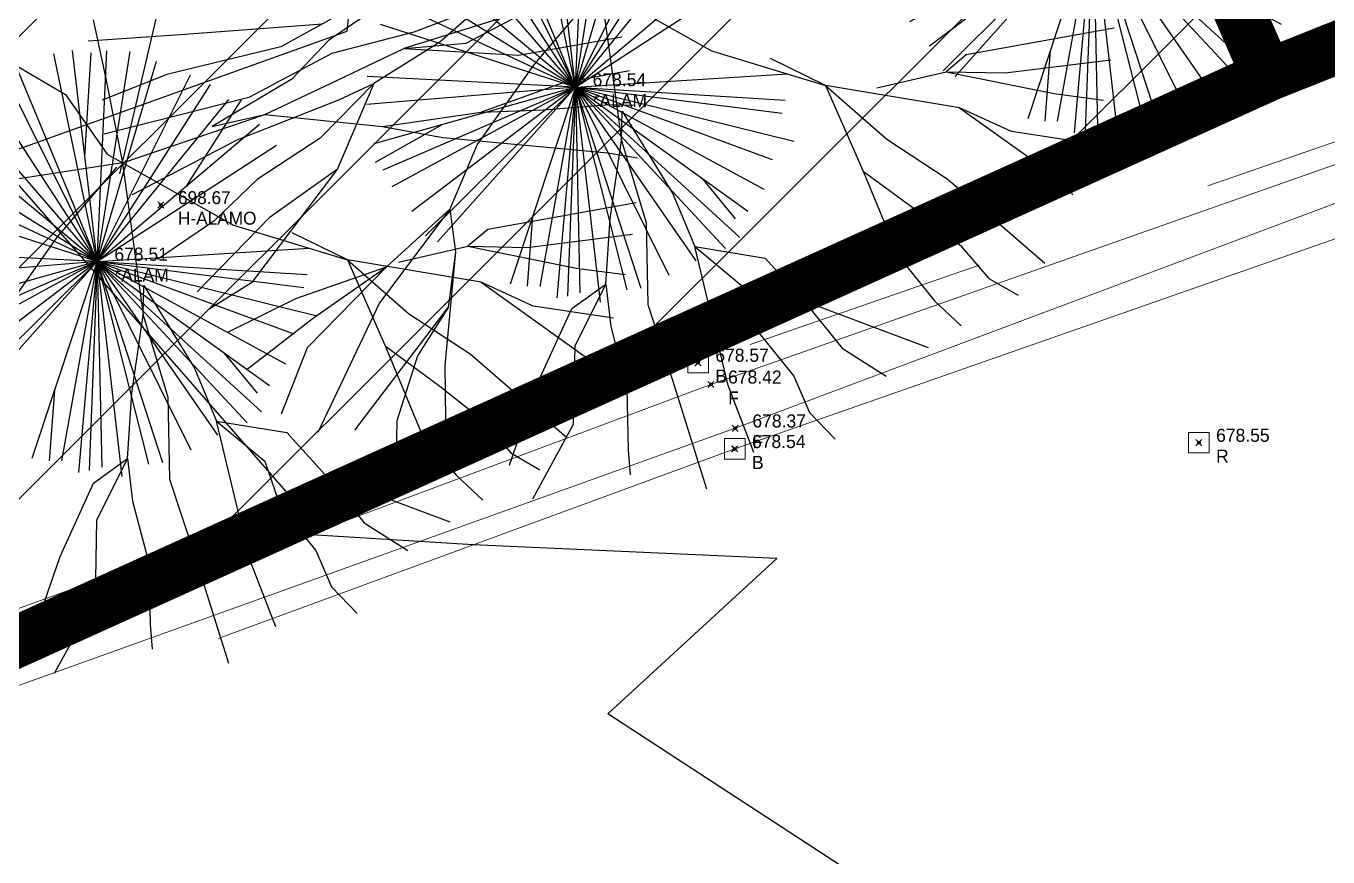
# Model space of a CAD drawing. Extents: x 350769 to 354978, y 6304672 to 6307963.
# Drawn here: x 352483.41 to 352496.04, y 6305737.43 to 6305745.5 of the extents above; entities that cross this region are included whole.
import ezdxf

# ---------------------------------------------------------------- set-up
doc = ezdxf.new("R2010")
doc.units = 0
doc.header["$PDMODE"] = 35
doc.header["$PDSIZE"] = 0.03
for name, pattern in [('CONTINUOS', [0]), ('DASHDOT', [1, 0.5, -0.25, 0, -0.25]), ('PHANTOM', [23.500000000000004, 11.75, -2.35, 2.35, -2.35, 2.35, -2.35])]:
    doc.linetypes.add(name, pattern=pattern)
doc.layers.get('0').update_dxf_attribs({"linetype": 'CONTINUOUS'})
doc.layers.get('Defpoints').update_dxf_attribs({"linetype": 'CONTINUOUS'})
for name, color, linetype in [('02_Geo ext_Acotamiento', 7, 'CONTINUOUS'), ('03_S2_Pav ext_Borde vereda', 7, 'CONTINUOUS'), ('1-CANAL', 150, 'PHANTOM'), ('3-CANAL_FDO', 4, 'CONTINUOUS'), ('C-TINN', 5, 'CONTINUOUS'), ('C-TOPO-MINR', 8, 'CONTINUOUS'), ('Paisajismo', 253, 'CONTINUOUS'), ('V-NODE DIC 2005', 4, 'CONTINUOUS'), ('V-NODE-TEXT DIC 2005', 2, 'CONTINUOUS'), ('V-NODE-TEXT DIC 2012', 31, 'CONTINUOUS'), ('Z-ALAM', 253, 'CONTINUOUS')]:
    doc.layers.add(name, color=color, linetype=linetype)
doc.layers.add('0_ASD_LINEA OFICIAL', color=253, linetype='DASHDOT', lineweight=20)
doc.layers.add('0_ASD_TOPOGRAFIA_ELEMENTOS', color=9, linetype='CONTINUOS', lineweight=5, true_color=0xbdbdbd)
doc.styles.add('ROMANS', font='romans.shx', dxfattribs={"width": 0.65})
doc.dimstyles.new('Principal', dxfattribs={"dimscale": 0, "dimtxt": 2, "dimasz": 2, "dimexe": 1, "dimexo": 1, "dimtad": 1, "dimrnd": 0.05, "dimzin": 1, "dimtxsty": 'ROMANS', "dimcen": 2.5, "dimclrt": 2, "dimaunit": 2, "dimadec": 0, "dimazin": 0, "dimtfac": 1, "dimtmove": 0, "dimatfit": 3, "dimfxl": 1, "dimfxlon": 1, "dimarcsym": 0})

# ---------------------------------------------------------------- blocks, each defined once
blk = doc.blocks.new('ALAM')
at = {"layer": 'Z-ALAM'}
for p, q in [((0, 0), (-0.2705070970141605, 2.045732669334257)), ((-0.1342134491869729, 1.015000496100811), (-0.0889587097526601, 2.026125007964538)), ((0, 0), (0.0617264516668001, 2.045732669334257)), ((0, 0), (0.2886619357404925, 2.045732669334257)), ((0, 0), (-0.452055484275661, 2.008695975638148)), ((0, 0), (0.544645161776316, 1.954230249619513)), ((0, 0), (-0.9349741943760819, 1.810440732921734)), ((0, 0), (-0.7988129039340492, 1.845298797574515)), ((0, 0), (0.8768787104572766, 1.827869765248124)), ((0, 0), (-1.131046452615919, 1.681901619515202)), ((0, 0), (1.072950968697114, 1.736367345533608)), ((0, 0), (-1.357981936688702, 1.520683070494897)), ((0, 0), (1.254499355950429, 1.592577828839694)), ((0.855986783226399, 0.746732712136918), (1.376136775415034, 1.592577828839694)), ((0, 0), (-1.568578065905058, 1.265783472716976)), ((0, 0), (1.555869678798445, 1.357285892431491)), ((-1.53999678846958, 0.9307915094291275), (-1.599441291739822, 1.156852020675842)), ((0, 0), (1.722894195082517, 1.156852020675842)), ((0, 0), (-1.733787098311041, 1.047920568634936)), ((0, 0), (-1.855424517775646, 0.8322362935923593)), ((0, 0), (-1.900811614595113, 0.5773366958183033)), ((-1.900811614595113, 0.5773366958183033), (-1.900811614595113, 0.5773366958183033)), ((0, 0), (2.055127743763478, 0.1612185490200773)), ((0, 0), (-2.020633550181628, 0.0697161293055615)), ((0, 0), (-2.020633550181628, -0.2004338717556493)), ((0, 0), (-1.946198711406396, -0.5816939539010946)), ((0, 0), (-1.855424517775646, -0.8344149226356876)), ((0, 0), (-1.764650324143986, -0.9978121006950005)), ((0, 0), (-1.568578065905058, -1.233104037103431)), ((0, 0), (-1.432416775463025, -1.468395973515953)), ((0, 0), (-1.31259483987742, -1.52286169953436)), ((0, 0), (-0.6027406456951212, -1.921550814006196)), ((0, 0), (-0.3158941938254429, -1.941158475371822)), ((0, 0), (-0.1488696775495555, -2.050089927412728)), ((0, 0), (-0.0435716129404682, -2.030482266047102)), ((0, 0), (2.038788388907051, -0.0936810487537514)), ((0, 0), (2.00974064694401, -0.2200415331212753)), ((0, 0), (1.91896645331235, -0.6731963736156104)), ((0, 0), (1.842716130668123, -0.9629540360424471)), ((0, 0), (1.692030969247753, -1.178638311085024)), ((0, 0), (0.2741380647630649, -2.084947992065509)), ((0, 0), (0.0762503226442277, -1.995624201394321)), ((0, 0), (0.9367896782550815, -1.812619361965289)), ((0, 0), (1.19458838816081, -1.668829845271603)), ((0, 0), (1.481434840023212, -1.542469360904079)), ((0, 0), (0.666282581240921, -1.941158475371822)), ((0, 0), (1.617596130465245, -1.433537908863173)), ((0, 0), (2.129562582537801, -0.4901915341865788)), ((0, 0), (0.5301212907907029, -1.958587507698212)), ((-1.282839941150087, -0.383424484464058), (-1.931674840428059, -0.7625201642867978)), ((1.243590131926794, -0.8662624972112098), (1.572209033653962, -1.252711698473377)), ((-0.395084276408852, -1.259537611007772), (-0.4357161294201433, -1.941158475371822))]:
    blk.add_line(p, q, dxfattribs=at)
blk = doc.blocks.new('*D1236')
at = {"layer": '02_Geo ext_Acotamiento', "color": 0, "lineweight": -2, "transparency": 16777216}
blk.add_line((352474.0451364769, 6305972.496012908), (352473.118785715, 6305978.179346178), dxfattribs=at)
at = {"layer": '02_Geo ext_Acotamiento', "color": 0, "transparency": 16777216}
blk.add_solid([(352473.2832816129, 6305978.206158067), (352472.954289817, 6305978.152534289), (352472.9579143815, 6305979.166321564)], dxfattribs=at)
at = {"layer": 'Defpoints', "color": 0, "transparency": 16777216}
for p in [(352472.9579143815, 6305979.166321564), (352596.0415848349, 6305224.025236828)]:
    blk.add_point(p, dxfattribs=at)
at = {"layer": '02_Geo ext_Acotamiento', "color": 2, "transparency": 16777216, "insert": (352474.5820595946, 6305974.84452452), "char_height": 1, "attachment_point": 5, "rotation": 279.2574751368675, "style": 'ROMANS'}
blk.add_mtext('R765,10', dxfattribs=at)
blk = doc.blocks.new('A$C27410629')
at = {"true_color": 0x136734, "transparency": 33554559}
h = blk.add_hatch(dxfattribs=at)
h.set_pattern_fill('ANSI31', color=116, scale=0.5)
h.set_pattern_definition([(45, (-8759.562515186517, -519.1035735587502), (-1.122532015133644, 1.122532015133644), [])])
h.paths.add_polyline_path([(137.5068959888558, 1252.464406617455, 0.1176268807227723), (109.8147584422568, 1254.193915082658, 0.0669245107500281), (94.44469839795602, 1249.334472017372, 0.3153492887079504), (64.30173641118381, 1196.270282113329, 0.0226826871159959), (65.7292635223912, 1185.310127003227), (112.3603922077091, 1218.953454515778), (153.4782689701005, 1161.962272479494), (172.1053089193083, 1139.480769404351), (187.9579650288579, 1141.807885415954), (193.565073162812, 1120.465553675225), (224.197974734232, 1050.129297271156), (250.6203797236194, 989.4787086543838), (268.1526288855184, 972.7353945672494, 7.2547007156e-06), (291.4898137452492, 983.2987389690225), (238.1945199318034, 1105.633967029937), (205.2934048173047, 1181.112163638985), (177.0531538182076, 1197.651557407602)])
at = {"layer": '0_ASD_LINEA OFICIAL', "ltscale": 8, "const_width": 0.5}
for points in [[(250.6203797236194, 989.4787086543838), (268.1526288854875, 972.7353945673531, 7.2547007157e-06), (291.4898137452146, 983.2987389692971), (291.4898137452146, 983.2987389692971), (238.1945199318034, 1105.633967029937), (205.2934048173047, 1181.112163638985), (177.0531538182076, 1197.651557407602), (137.6146324061954, 1252.315079214)], [(329.8150799274445, 1226.935406510711), (341.2203054375386, 1148.869108198814), (238.1945199317815, 1105.633967030124), (291.4898137451928, 983.2987389694845), (321.9777186070569, 995.4464620913477), (326.4540963422405, 996.5325645556804), (296.0294186443425, 1064.505402681856), (308.0461575237678, 1069.694526371228), (363.6111070365623, 1093.68883921703), (361.4307297416417, 1107.62619051947), (353.4385792691864, 1158.713491797669), (341.9099523256627, 1227.807339492449, -0.0466182907324211), (405.4636274408804, 1246.3592193141), (405.0949720598292, 1249.329410421774)]]:
    blk.add_lwpolyline(points, format="xyb", dxfattribs=at)
blk = doc.blocks.new('1.0 - LO RECABARREN LOTEO PARQUE - VEGETACION EXISTENTE ETAPA MUNICIPAL__2024')
at = {"layer": 'Paisajismo'}
for p, q in [((352488.8330700985, 6305745.947632411), (352490.0595555693, 6305745.257487751)), ((352484.3154508492, 6305744.061024411), (352484.730274251, 6305745.831828085)), ((352488.9259873045, 6305745.818832054), (352488.340915683, 6305745.131128449)), ((352488.9821011616, 6305745.863772475), (352489.1849491325, 6305744.384681839)), ((352486.8895167144, 6305745.727536592), (352486.3422127388, 6305745.356734875)), ((352488.3186181287, 6305745.668793662), (352487.0717506833, 6305745.279437527)), ((352487.8109963432, 6305745.681077953), (352487.1707787682, 6305745.439073874)), ((352487.8109963432, 6305745.681077953), (352487.4231490918, 6305745.339025717)), ((352487.6766021604, 6305745.331540367), (352488.3186181287, 6305745.668793662)), ((352484.0576879668, 6305745.558674984), (352484.1745813629, 6305745.016526438)), ((352486.5066093994, 6305745.640534592), (352485.8777477274, 6305745.293620676)), ((352482.7838433854, 6305745.423920184), (352483.789727794, 6305744.833223846)), ((352484.0082870529, 6305745.35272139), (352484.9455998909, 6305745.417564315)), ((352484.9455998909, 6305745.417564315), (352486.2823872035, 6305745.519370522)), ((352487.1707787682, 6305745.439073874), (352486.3723034142, 6305745.231820668)), ((352493.9669563679, 6305745.474904167), (352492.5302282012, 6305745.215854063)), ((352485.8777477274, 6305745.293620676), (352484.7717098726, 6305745.0274743)), ((352486.3422127388, 6305745.356734875), (352485.9855353011, 6305744.982333952)), ((352486.3661925353, 6305744.94338397), (352487.0717506833, 6305745.279437527)), ((352487.4231490918, 6305745.339025717), (352486.7799341778, 6305744.938272065)), ((352487.0717506833, 6305745.279437527), (352487.6766021604, 6305745.331540367)), ((352487.0717506833, 6305745.279437527), (352488.1843660244, 6305745.214831072)), ((352488.1843660244, 6305745.214831072), (352489.1894543785, 6305745.391717891)), ((352486.3723034142, 6305745.231820668), (352485.5696317758, 6305744.802317532)), ((352490.0595555693, 6305745.257487751), (352491.1655544641, 6305744.918990488)), ((352491.1655544641, 6305744.918990488), (352490.6302398941, 6305745.183189705)), ((352492.5302282012, 6305745.215854063), (352492.3356554316, 6305745.05209389)), ((352492.9098919794, 6305745.04125177), (352493.9337907844, 6305745.170396768)), ((352484.7717098726, 6305745.0274743), (352484.1446534125, 6305744.776203056)), ((352488.340915683, 6305745.131128449), (352487.7858185861, 6305744.347575727)), ((352489.2609700097, 6305745.061041955), (352488.6100778901, 6305744.943682591)), ((352491.6625521041, 6305744.897368814), (352492.3356554316, 6305745.05209389)), ((352492.3356554316, 6305745.05209389), (352493.3848115033, 6305744.84093133)), ((352492.3356554316, 6305745.05209389), (352492.9098919794, 6305745.04125177)), ((352484.1745813629, 6305745.016526438), (352484.3409943905, 6305744.170065022)), ((352485.9855353011, 6305744.982333952), (352485.2140370826, 6305744.520479411)), ((352485.7247724081, 6305744.637882248), (352486.3661925353, 6305744.94338397)), ((352486.7799341778, 6305744.938272065), (352486.2614057811, 6305744.408120873)), ((352486.7799341778, 6305744.938272065), (352486.4298630045, 6305744.11115857)), ((352486.442503734, 6305744.780655893), (352486.7799341778, 6305744.938272065)), ((352488.6100778901, 6305744.943682591), (352487.8228669266, 6305744.661791276)), ((352492.464574131, 6305744.703894807), (352491.1655544641, 6305744.918990488)), ((352491.1655544641, 6305744.918990488), (352491.5312213473, 6305744.086292719)), ((352491.1655544641, 6305744.918990488), (352491.7596154809, 6305744.399592752)), ((352483.789727794, 6305744.833223846), (352484.1919633274, 6305744.253924957)), ((352485.5696317758, 6305744.802317532), (352484.1645065514, 6305744.447712272)), ((352485.4538412325, 6305744.392696971), (352486.442503734, 6305744.780655893)), ((352493.3848115033, 6305744.84093133), (352493.8624961793, 6305744.776691769)), ((352486.8667368485, 6305744.521035083), (352487.8228669266, 6305744.661791276)), ((352487.8228669266, 6305744.661791276), (352488.427118906, 6305744.682142611)), ((352488.427118906, 6305744.682142611), (352489.0637433009, 6305744.733645547)), ((352489.0637433009, 6305744.733645547), (352489.3096550627, 6305744.729002508)), ((352489.1849491325, 6305744.384681839), (352489.1903443629, 6305744.670432129)), ((352489.1903443629, 6305744.670432129), (352489.683698709, 6305743.867083673)), ((352492.464574131, 6305744.703894807), (352493.5116669801, 6305743.95352836)), ((352492.9687152806, 6305744.472046996), (352492.464574131, 6305744.703894807)), ((352484.3409943905, 6305744.170065022), (352485.7247724081, 6305744.637882248)), ((352485.2140370826, 6305744.520479411), (352485.7247724081, 6305744.637882248)), ((352485.7247724081, 6305744.637882248), (352486.8667368485, 6305744.521035083)), ((352486.8667368485, 6305744.521035083), (352487.4512207329, 6305744.415422844)), ((352484.4385433649, 6305743.861726689), (352485.4538412325, 6305744.392696971)), ((352486.2614057811, 6305744.408120873), (352485.6499601282, 6305744.006767388)), ((352487.4512207329, 6305744.415422844), (352489.0520416788, 6305744.265601911)), ((352491.7596154809, 6305744.399592752), (352492.3560707323, 6305744.007195801)), ((352493.7484384281, 6305744.353133852), (352492.9687152806, 6305744.472046996)), ((352487.7858185861, 6305744.347575727), (352487.5196604633, 6305743.717373732)), ((352489.0520416788, 6305744.265601911), (352489.3407766182, 6305744.216730481)), ((352489.0752503952, 6305743.624479757), (352489.1849491325, 6305744.384681839)), ((352489.1849491325, 6305744.384681839), (352489.4241347618, 6305743.586132324)), ((352484.3409943905, 6305744.170065022), (352483.1698895721, 6305743.9873705)), ((352484.1919633274, 6305744.253924957), (352485.4184487982, 6305743.563780298)), ((352484.3409943905, 6305744.170065022), (352484.5438423613, 6305742.690974386)), ((352484.2848805334, 6305744.125124601), (352483.6998089119, 6305743.437420996)), ((352486.4298630045, 6305744.11115857), (352485.5951428103, 6305743.00271914)), ((352485.7748180235, 6305743.645143508), (352486.4298630045, 6305744.11115857)), ((352491.5312213473, 6305744.086292719), (352491.8711184662, 6305743.266929061)), ((352491.5312213473, 6305744.086292719), (352492.0641380259, 6305743.695092784)), ((352485.6499601282, 6305744.006767388), (352485.2291410135, 6305743.601814699)), ((352492.3560707323, 6305744.007195801), (352493.2942203337, 6305743.195449201)), ((352493.5116669801, 6305743.95352836), (352493.5618507973, 6305743.8573096)), ((352489.3258495968, 6305743.781196714), (352487.8891214301, 6305743.52214661)), ((352489.683698709, 6305743.867083673), (352489.8965029937, 6305743.354884417)), ((352485.0669537485, 6305742.917015522), (352485.7748180235, 6305743.645143508)), ((352487.5196604633, 6305743.717373732), (352486.8350811167, 6305742.809219763)), ((352486.9052174714, 6305743.157270675), (352487.5196604633, 6305743.717373732)), ((352487.5196604633, 6305743.717373732), (352487.5754095714, 6305743.303425643)), ((352492.0641380259, 6305743.695092784), (352492.4711656852, 6305743.369795397)), ((352485.2291410135, 6305743.601814699), (352484.6818370378, 6305743.23101298)), ((352485.4184487982, 6305743.563780298), (352486.524447693, 6305743.225283035)), ((352487.8891214301, 6305743.52214661), (352487.6945486605, 6305743.358386437)), ((352489.0314881216, 6305742.990081375), (352489.0752503952, 6305743.624479757)), ((352489.4241347618, 6305743.586132324), (352489.4409172784, 6305742.791781988)), ((352483.6998089119, 6305743.437420996), (352483.144711815, 6305742.653868274)), ((352486.524447693, 6305743.225283035), (352485.9891331229, 6305743.489482252)), ((352488.2687852083, 6305743.347544317), (352489.2926840133, 6305743.476689314)), ((352487.0214453329, 6305743.203661361), (352487.6945486605, 6305743.358386437)), ((352487.5754095714, 6305743.303425643), (352487.4708930691, 6305742.201890924)), ((352487.5754095714, 6305743.303425643), (352487.5016763797, 6305742.764873656)), ((352487.6945486605, 6305743.358386437), (352488.7437047321, 6305743.147223877)), ((352487.6945486605, 6305743.358386437), (352488.2687852083, 6305743.347544317)), ((352490.2197356549, 6305742.006475091), (352489.8965029937, 6305743.354884417)), ((352489.8965029937, 6305743.354884417), (352489.8965029937, 6305743.354884417)), ((352489.8965029937, 6305743.354884417), (352490.5781825689, 6305743.24350295)), ((352489.8965029937, 6305743.354884417), (352490.3658775432, 6305742.964886867)), ((352491.8711184662, 6305743.266929061), (352492.2218908122, 6305742.829761619)), ((352492.4711656852, 6305743.369795397), (352492.7511125924, 6305743.046894759)), ((352486.0231119537, 6305742.851123988), (352486.9052174714, 6305743.157270675)), ((352486.9052174714, 6305743.157270675), (352486.1337154995, 6305742.370652773)), ((352486.1966619849, 6305742.662467547), (352486.9052174714, 6305743.157270675)), ((352487.8234673598, 6305743.010187354), (352486.524447693, 6305743.225283035)), ((352486.524447693, 6305743.225283035), (352486.8901145762, 6305742.392585266)), ((352486.524447693, 6305743.225283035), (352487.1185087098, 6305742.705885299)), ((352488.7437047321, 6305743.147223877), (352489.2213894081, 6305743.082984316)), ((352490.5781825689, 6305743.24350295), (352490.9533324017, 6305742.829793986)), ((352485.5951428103, 6305743.00271914), (352485.1834255895, 6305742.747382093)), ((352487.8234673598, 6305743.010187354), (352488.870560209, 6305742.259820907)), ((352488.3276085094, 6305742.778339543), (352487.8234673598, 6305743.010187354)), ((352492.7511125924, 6305743.046894759), (352493.0340568887, 6305742.882746348)), ((352484.5438423613, 6305742.690974386), (352484.5492375918, 6305742.976724676)), ((352484.5492375918, 6305742.976724676), (352485.0425919378, 6305742.17337622)), ((352488.7019810218, 6305742.752706077), (352489.0314881216, 6305742.990081375)), ((352488.7341601851, 6305742.392228071), (352489.0314881216, 6305742.990081375)), ((352489.0314881216, 6305742.990081375), (352489.0816454097, 6305742.578103777)), ((352490.3658775432, 6305742.964886867), (352490.5163422007, 6305742.517384986)), ((352485.3707750875, 6305742.528572494), (352486.0231119537, 6305742.851123988)), ((352486.8350811167, 6305742.809219763), (352486.2392227416, 6305741.550018162)), ((352486.5973480586, 6305741.572567458), (352487.5016763797, 6305742.764873656)), ((352487.5016763797, 6305742.764873656), (352487.2067463345, 6305742.294021066)), ((352489.107331657, 6305742.659426399), (352488.3276085094, 6305742.778339543)), ((352488.3773921523, 6305742.041260242), (352488.7019810218, 6305742.752706077)), ((352489.4409172784, 6305742.791781988), (352489.6812981965, 6305742.0567329)), ((352490.9533324017, 6305742.829793986), (352492.1605876925, 6305742.374814719)), ((352490.9533324017, 6305742.829793986), (352491.3275793403, 6305742.368264575)), ((352492.2218908122, 6305742.829761619), (352492.4805675841, 6305742.585686103)), ((352484.4341436241, 6305741.930772304), (352484.5438423613, 6305742.690974386)), ((352484.5438423613, 6305742.690974386), (352484.7830279907, 6305741.892424871)), ((352485.5516486776, 6305742.166464679), (352486.1966619849, 6305742.662467547)), ((352487.1185087098, 6305742.705885299), (352487.7149639611, 6305742.313488347)), ((352489.0816454097, 6305742.578103777), (352489.2378449861, 6305741.977176158)), ((352490.5163422007, 6305742.517384986), (352490.8580292873, 6305742.098038121)), ((352486.1337154995, 6305742.370652773), (352485.8822609464, 6305741.729583665)), ((352486.8901145762, 6305742.392585266), (352487.230011695, 6305741.573221608)), ((352486.8901145762, 6305742.392585266), (352487.4230312548, 6305742.001385331)), ((352488.7197728881, 6305741.630226418), (352488.7341601851, 6305742.392228071)), ((352487.2067463345, 6305742.294021066), (352487.004130391, 6305741.662619338)), ((352487.7149639611, 6305742.313488347), (352488.6531135625, 6305741.501741748)), ((352488.870560209, 6305742.259820907), (352488.9207440262, 6305742.163602147)), ((352491.3275793403, 6305742.368264575), (352491.7532912061, 6305742.097116092)), ((352485.0425919378, 6305742.17337622), (352485.2553962225, 6305741.661176964)), ((352487.4708930691, 6305742.201890924), (352487.4799211019, 6305741.412388523)), ((352487.4230312548, 6305742.001385331), (352487.8300589141, 6305741.676087944)), ((352488.0988513793, 6305741.233268657), (352488.3773921523, 6305742.041260242)), ((352489.6812981965, 6305742.0567329), (352490.0109994841, 6305741.002382381)), ((352490.4707383098, 6305741.355919125), (352490.2197356549, 6305742.006475091)), ((352490.8580292873, 6305742.098038121), (352491.0102923882, 6305741.745788102)), ((352484.3903813504, 6305741.296373922), (352484.4341436241, 6305741.930772304)), ((352484.7830279907, 6305741.892424871), (352484.7998105072, 6305741.098074535)), ((352489.2378449861, 6305741.977176158), (352489.2504852647, 6305741.37895863)), ((352491.0102923882, 6305741.745788102), (352491.2596653231, 6305741.48698773)), ((352485.5786288837, 6305740.312767638), (352485.2553962225, 6305741.661176964)), ((352485.2553962225, 6305741.661176964), (352485.2553962225, 6305741.661176964)), ((352485.2553962225, 6305741.661176964), (352485.9370757978, 6305741.549795497)), ((352485.2553962225, 6305741.661176964), (352485.7247707721, 6305741.271179414)), ((352487.004130391, 6305741.662619338), (352486.9975362653, 6305741.313371342)), ((352487.8300589141, 6305741.676087944), (352488.1100058213, 6305741.353187306)), ((352488.3247283569, 6305740.907174752), (352488.7197728881, 6305741.630226418)), ((352485.9370757978, 6305741.549795497), (352486.3122256306, 6305741.136086533)), ((352487.230011695, 6305741.573221608), (352487.5807840411, 6305741.136054166)), ((352487.4799211019, 6305741.412388523), (352487.5476379603, 6305741.195837698)), ((352489.2504852647, 6305741.37895863), (352489.2698967577, 6305741.139400666)), ((352484.0608742506, 6305741.058998624), (352484.3903813504, 6305741.296373922)), ((352484.0930534139, 6305740.698520618), (352484.3903813504, 6305741.296373922)), ((352484.3903813504, 6305741.296373922), (352484.4405386385, 6305740.884396324)), ((352485.7247707721, 6305741.271179414), (352485.8752354295, 6305740.823677533)), ((352488.1100058213, 6305741.353187306), (352488.3929501176, 6305741.189038895)), ((352486.3122256306, 6305741.136086533), (352487.5194809214, 6305740.681107266)), ((352486.3122256306, 6305741.136086533), (352486.6864725692, 6305740.674557121)), ((352487.5807840411, 6305741.136054166), (352487.8394608129, 6305740.891978649)), ((352483.7362853812, 6305740.347552789), (352484.0608742506, 6305741.058998624)), ((352484.7998105072, 6305741.098074535), (352485.0401914254, 6305740.363025446)), ((352484.4405386385, 6305740.884396324), (352484.596738215, 6305740.283468705)), ((352485.8752354295, 6305740.823677533), (352486.2169225161, 6305740.404330668)), ((352484.078666117, 6305739.936518965), (352484.0930534139, 6305740.698520618)), ((352486.6864725692, 6305740.674557121), (352487.1121844349, 6305740.403408639)), ((352483.4577446081, 6305739.539561204), (352483.7362853812, 6305740.347552789)), ((352485.0401914254, 6305740.363025446), (352485.3698927129, 6305739.308674928)), ((352486.2169225161, 6305740.404330668), (352486.369185617, 6305740.052080649)), ((352484.596738215, 6305740.283468705), (352484.6093784935, 6305739.685251177)), ((352485.8296315386, 6305739.662211671), (352485.5786288837, 6305740.312767638)), ((352486.369185617, 6305740.052080649), (352486.618558552, 6305739.793280277)), ((352483.6836215858, 6305739.213467299), (352484.078666117, 6305739.936518965)), ((352484.6093784935, 6305739.685251177), (352484.6287899866, 6305739.445693213))]:
    blk.add_line(p, q, dxfattribs=at)
blk = doc.blocks.new('*U1327')
at = {"color": 0, "linetype": 'ByBlock', "lineweight": -2, "transparency": 16777216}
blk.add_point((0, 0), dxfattribs=at)
blk = doc.blocks.new('*U4080', base_point=(352490.332, 6305741.316))
at = {"layer": 'V-NODE-TEXT DIC 2005', "linetype": 'ByBlock', "char_height": 0.127}
for s, insert, attachment_point in [('678.54', (352490.4987893219, 6305741.386710677), 4), ('B', (352490.4987893219, 6305741.248210678), 1)]:
    blk.add_mtext(s, dxfattribs=dict(at, insert=insert, attachment_point=attachment_point))
blk = doc.blocks.new('*U4081', base_point=(352490.332, 6305741.316))
at = {"layer": 'V-NODE-TEXT DIC 2005', "color": 2, "lineweight": -2}
blk.add_blockref('*U4080', (352490.332, 6305741.316), dxfattribs=at)
blk = doc.blocks.new('*U4074', base_point=(352489.976, 6305742.154))
at = {"layer": 'V-NODE-TEXT DIC 2005', "linetype": 'ByBlock', "char_height": 0.127}
for s, insert, attachment_point in [('678.57', (352490.1427893219, 6305742.224710678), 4), ('B', (352490.1427893219, 6305742.086210678), 1)]:
    blk.add_mtext(s, dxfattribs=dict(at, insert=insert, attachment_point=attachment_point))
blk = doc.blocks.new('*U4075', base_point=(352489.976, 6305742.154))
at = {"layer": 'V-NODE-TEXT DIC 2005', "color": 2, "lineweight": -2}
blk.add_blockref('*U4074', (352489.976, 6305742.154), dxfattribs=at)
blk = doc.blocks.new('*U3780', base_point=(352490.1, 6305741.942))
at = {"layer": 'V-NODE-TEXT DIC 2005', "linetype": 'ByBlock', "char_height": 0.127}
for s, insert, attachment_point in [('678.42', (352490.2667893219, 6305742.012710677), 4), ('F', (352490.2667893219, 6305741.874210678), 1)]:
    blk.add_mtext(s, dxfattribs=dict(at, insert=insert, attachment_point=attachment_point))
blk = doc.blocks.new('*U3781', base_point=(352490.1, 6305741.942))
at = {"layer": 'V-NODE-TEXT DIC 2005', "color": 2, "lineweight": -2}
blk.add_blockref('*U3780', (352490.1, 6305741.942), dxfattribs=at)
blk = doc.blocks.new('*U3778', base_point=(352490.336, 6305741.516))
at = {"layer": 'V-NODE-TEXT DIC 2005', "linetype": 'ByBlock', "char_height": 0.127}
for s, insert, attachment_point in [('678.37', (352490.5027893219, 6305741.586710677), 4), ('F', (352490.5027893219, 6305741.448210678), 1)]:
    blk.add_mtext(s, dxfattribs=dict(at, insert=insert, attachment_point=attachment_point))
blk = doc.blocks.new('*U3779', base_point=(352490.336, 6305741.516))
at = {"layer": 'V-NODE-TEXT DIC 2005', "color": 2, "lineweight": -2}
blk.add_blockref('*U3778', (352490.336, 6305741.516), dxfattribs=at)
blk = doc.blocks.new('*U3126', base_point=(352494.836, 6305741.377))
at = {"layer": 'V-NODE-TEXT DIC 2005', "linetype": 'ByBlock', "char_height": 0.127}
for s, insert, attachment_point in [('678.55', (352495.0027893219, 6305741.447710678), 4), ('R', (352495.0027893219, 6305741.309210679), 1)]:
    blk.add_mtext(s, dxfattribs=dict(at, insert=insert, attachment_point=attachment_point))
blk = doc.blocks.new('*U3127', base_point=(352494.836, 6305741.377))
at = {"layer": 'V-NODE-TEXT DIC 2005', "color": 2, "lineweight": -2}
blk.add_blockref('*U3126', (352494.836, 6305741.377), dxfattribs=at)
blk = doc.blocks.new('*U1694', base_point=(352484.144, 6305743.135))
at = {"layer": 'V-NODE-TEXT DIC 2005', "linetype": 'ByBlock', "char_height": 0.127}
for s, insert, attachment_point in [('678.51', (352484.3107893219, 6305743.205710677), 4), ('*ALAM', (352484.3107893219, 6305743.067210678), 1)]:
    blk.add_mtext(s, dxfattribs=dict(at, insert=insert, attachment_point=attachment_point))
blk = doc.blocks.new('*U1695', base_point=(352484.144, 6305743.135))
at = {"layer": 'V-NODE-TEXT DIC 2005', "color": 2, "lineweight": -2}
blk.add_blockref('*U1694', (352484.144, 6305743.135), dxfattribs=at)
blk = doc.blocks.new('*U1692', base_point=(352488.785, 6305744.829))
at = {"layer": 'V-NODE-TEXT DIC 2005', "linetype": 'ByBlock', "char_height": 0.127}
for s, insert, attachment_point in [('678.54', (352488.9517893219, 6305744.899710678), 4), ('*ALAM', (352488.9517893219, 6305744.761210678), 1)]:
    blk.add_mtext(s, dxfattribs=dict(at, insert=insert, attachment_point=attachment_point))
blk = doc.blocks.new('*U1693', base_point=(352488.785, 6305744.829))
at = {"layer": 'V-NODE-TEXT DIC 2005', "color": 2, "lineweight": -2}
blk.add_blockref('*U1692', (352488.785, 6305744.829), dxfattribs=at)
blk = doc.blocks.new('TOPOGRAFIA')
at = {"layer": '0_ASD_LINEA OFICIAL', "ltscale": 8, "const_width": 0.5}
blk.add_lwpolyline([(390427.7422208371, 6302814.067302241), (390462.175169294, 6302752.281984893), (390383.0708512056, 6302730.60460566), (390309.799280958, 6302723.34933251), (390311.3694829855, 6302703.307175558), (390386.7450058985, 6302710.87060822), (390472.1157813581, 6302734.447625814), (390495.6666031899, 6302745.107885282), (390523.3047577998, 6302756.108814369), (390473.7988608224, 6302802.290811195, -0.151018922054954), (390428.284824325, 6302881.718520356), (390391.7076271252, 6302986.357196383, -0.0353672387787057), (390370.1826827546, 6302995.883561216, 0.281090384313248), (390309.6791110245, 6302995.975573557), (390362.1061406053, 6302925.87386779), (390362.1051407481, 6302925.873120026), (390363.1240822571, 6302924.510663705, -0.0334358729418558), (390384.9297867848, 6302890.883640137), (390427.7422208371, 6302814.067302241)], format="xyb", dxfattribs=at)
blk.add_lwpolyline([(390427.7422208371, 6302814.067302241), (390462.175169294, 6302752.281984893), (390383.0708512056, 6302730.60460566), (390309.799280958, 6302723.34933251), (390311.3694829855, 6302703.307175558), (390386.7450058985, 6302710.87060822), (390472.1157813581, 6302734.447625814), (390495.6666031899, 6302745.107885282), (390523.3047577998, 6302756.108814369), (390473.7988608224, 6302802.290811195, -0.151018922054954), (390428.284824325, 6302881.718520356), (390391.7076271252, 6302986.357196383, -0.0353672387787057), (390370.1826827546, 6302995.883561216, 0.281090384313248), (390309.6791110245, 6302995.975573557), (390362.1061406053, 6302925.87386779), (390362.1051407481, 6302925.873120026), (390363.1240822571, 6302924.510663705, -0.0334358729418558), (390384.9297867848, 6302890.883640137), (390427.7422208371, 6302814.067302241)], format="xyb", dxfattribs=at)
at = {"layer": '1-CANAL', "color": 9, "lineweight": 0, "true_color": 0xbdbdbd, "flags": 128}
blk.add_lwpolyline([(390567.7874313023, 6302629.726968976), (390568.7933053895, 6302640.353335585), (390569.5032077534, 6302651.739498049), (390570.0332008278, 6302661.87335957), (390570.3404330171, 6302672.527824193), (390570.9200001349, 6302683.642022093), (390571.3847081631, 6302692.93981492), (390572.2061159554, 6302702.089924714), (390572.4911869941, 6302712.167668533), (390573.177949276, 6302721.781975037), (390573.7393864989, 6302732.321388364), (390574.4299854904, 6302741.484577057), (390575.2318416466, 6302752.552239127), (390575.3033121274, 6302758.185814543), (390573.0718522092, 6302758.74132029), (390565.7306851264, 6302762.630388798), (390558.7736197596, 6302762.051794397), (390549.0972438263, 6302759.460128947), (390540.0564672483, 6302756.523326629), (390530.9565013482, 6302754.645597783), (390519.8370799267, 6302751.495777589), (390509.6309874514, 6302748.296447442), (390499.7658168014, 6302744.711654834), (390490.2838859749, 6302741.390809639), (390477.589284249, 6302736.730812964), (390469.6975374671, 6302733.786763078), (390460.922840216, 6302731.04175959), (390452.3741603993, 6302728.107143023), (390438.3112020067, 6302722.868802995), (390431.421505773, 6302718.408649321), (390419.9100315451, 6302710.976514963), (390412.1170090894, 6302707.006767993), (390402.1056951403, 6302701.336033119), (390395.1174877917, 6302696.907447786), (390381.3164958543, 6302693.365161583), (390369.8657504217, 6302691.897814984), (390358.9765223806, 6302690.521562948), (390351.0031557964, 6302689.869098149), (390338.8414098619, 6302688.974114449), (390330.3867591236, 6302688.811354215), (390318.2927097257, 6302688.652388299), (390310.613291328, 6302688.120270764), (390310.0966855077, 6302689.408636947), (390318.1340116923, 6302689.995077741), (390330.169367404, 6302689.858938504), (390338.5919291745, 6302690.268239398), (390350.9108952207, 6302691.364751847), (390358.440762433, 6302692.05226386), (390369.6017145592, 6302693.031150796), (390381.4940860869, 6302694.408472998), (390394.4537224108, 6302697.80910211), (390401.4405788163, 6302702.026682289), (390411.5171579462, 6302708.091430432), (390419.4322256915, 6302711.748199851), (390430.8220329043, 6302719.202269052), (390437.8233826728, 6302723.765662681), (390451.8779620917, 6302729.106148648), (390460.5971269256, 6302731.881037763), (390469.27789955, 6302734.631533471), (390477.2184978019, 6302737.628814306), (390489.9281447073, 6302742.228564467), (390499.3824119763, 6302745.507843718), (390509.311526916, 6302749.088620381), (390519.6202899409, 6302752.392333278), (390530.7225388255, 6302755.531424819), (390539.6539100039, 6302757.750874046), (390548.7099535126, 6302760.57842015), (390558.8510331798, 6302763.210711202), (390565.6364366974, 6302763.686018578), (390573.6013963479, 6302759.590018119), (390575.3387790532, 6302759.411405869), (390576.0819090702, 6302766.592510435), (390577.196, 6302775.886), (390577.943, 6302782.884), (390578.269, 6302790.103999999), (390579.967, 6302802.039), (390581.351, 6302810.062999999)], dxfattribs=at)
at = {"layer": '3-CANAL_FDO', "color": 9, "lineweight": 0, "true_color": 0xbdbdbd}
for points in [[(390539.9669453813, 6302757.246839472), (390530.8931815046, 6302755.255680233), (390519.7379387337, 6302752.054422399), (390509.5382901434, 6302748.882993441), (390499.4515921282, 6302745.329722673), (390490.0518097623, 6302742.017574055), (390477.3890763914, 6302737.28606229), (390469.4585409682, 6302734.355630087), (390460.8217469155, 6302731.603435782), (390452.0988043372, 6302728.779600486), (390438.1045519725, 6302723.58517494), (390431.0058174339, 6302718.998324828), (390419.7090932052, 6302711.48577009), (390411.5880502969, 6302707.706256089), (390401.6531214884, 6302701.807279434), (390394.6559481735, 6302697.506852642), (390381.6264312674, 6302694.051326316), (390369.77499048, 6302692.6063456), (390358.7536390098, 6302691.538230546), (390350.7969214903, 6302690.926506495), (390338.6541555718, 6302689.841197393), (390330.1536217943, 6302689.686166759), (390318.2747040863, 6302689.533785372), (390310.5033449296, 6302689.006128421)], [(390310.4686635279, 6302688.648634085), (390318.5221918582, 6302688.995787414), (390330.1737094285, 6302689.124776977), (390338.6399803792, 6302689.578389355), (390350.8962997453, 6302690.256843922), (390358.7202427536, 6302691.135710125), (390369.8714025814, 6302692.127754223), (390381.8171672742, 6302693.844271308), (390394.8729015145, 6302697.12435918), (390401.9070565613, 6302701.675230281), (390411.8353809763, 6302707.3472832), (390419.8658323607, 6302711.153239133), (390431.2165821096, 6302718.729944033), (390438.2534651091, 6302723.074745828), (390452.199739976, 6302728.333941427), (390460.8778005276, 6302731.291506314), (390469.5381945527, 6302734.01832265), (390477.4522720414, 6302736.983020527), (390490.2880618592, 6302741.59076854), (390499.5503868067, 6302745.064120317), (390509.6626692314, 6302748.653989417), (390519.8240214617, 6302751.87003215), (390530.9729621295, 6302754.926371789), (390540.1315247274, 6302756.904182736)]]:
    blk.add_lwpolyline(points, dxfattribs=at)
at = {"layer": 'C-TINN', "color": 9, "linetype": 'Continuous', "lineweight": 0, "true_color": 0xbdbdbd}
for points, elevation in [([(390489.8281446721, 6302742.128564895), (390489.8281446721, 6302742.328564894), (390490.028144672, 6302742.328564894), (390490.028144672, 6302742.128564895), (390489.8281446721, 6302742.128564895)], 678.5699999999999), ([(390490.1838858654, 6302741.290809469), (390490.1838858654, 6302741.490809469), (390490.3838858654, 6302741.490809469), (390490.3838858654, 6302741.290809469), (390490.1838858654, 6302741.290809469)], 678.5399999999998), ([(390494.6884146864, 6302741.351285529), (390494.6884146864, 6302741.551285529), (390494.8884146863, 6302741.551285529), (390494.8884146863, 6302741.351285529), (390494.6884146864, 6302741.351285529)], 678.55)]:
    blk.add_lwpolyline(points, dxfattribs=dict(at, elevation=elevation))
for p in [(390489.928144672, 6302742.228564895, 678.5699999999999), (390490.2838858654, 6302741.390809469, 678.5399999999998), (390494.7884146864, 6302741.451285529, 678.55)]:
    blk.add_point(p, dxfattribs=at)
at = {"layer": 'C-TOPO-MINR', "color": 9, "linetype": 'Continuous', "lineweight": -3, "true_color": 0xbdbdbd, "elevation": 678.5}
blk.add_lwpolyline([(390501.6223302132, 6302710.787295297), (390499.7556189811, 6302719.159594809), (390498.8177619371, 6302725.221939884), (390497.3844878394, 6302729.422742663), (390494.4902083481, 6302735.269408064), (390489.0513428335, 6302738.818876702), (390490.6933835944, 6302740.327363417), (390487.7449655123, 6302740.458810107), (390486.1728392805, 6302740.555335953), (390486.059991247, 6302740.828640719), (390483.0991692273, 6302744.219936325), (390486.5230131325, 6302745.445786264), (390486.8368571429, 6302748.356142857), (390490.5446818182, 6302751.977863637), (390491.7379555556, 6302753.589355555), (390482.8067954866, 6302751.58838787), (390481.2963205575, 6302750.959686412), (390476.0588429753, 6302748.913752066), (390473.367100629, 6302748.104845911)], dxfattribs=at)
at = {"layer": 'V-NODE-TEXT DIC 2012', "color": 9, "lineweight": 0, "true_color": 0xbdbdbd}
blk.add_point((390484.714, 6302743.76), dxfattribs=at)
at = {"layer": 'V-NODE DIC 2005', "color": 9, "lineweight": 0, "true_color": 0xbdbdbd, "rotation": 359.9963883938062}
for p in [(390488.7377163168, 6302744.904040937), (390484.0966095457, 6302743.210333484), (390489.9285476974, 6302742.228965869), (390490.0525343338, 6302742.016958054), (390490.2885074807, 6302741.590943177), (390490.2844948738, 6302741.39094343), (390494.7884987099, 6302741.451659524)]:
    blk.add_blockref('*U1327', p, dxfattribs=at)
at = {"layer": 'V-NODE-TEXT DIC 2005', "color": 9, "lineweight": 0, "true_color": 0xbdbdbd, "rotation": 359.9963883938062}
for name, p in [('*U1693', (390488.7377163168, 6302744.904040937)), ('*U1695', (390484.0966095457, 6302743.210333484)), ('*U4075', (390489.9285476974, 6302742.228965869)), ('*U3781', (390490.0525343338, 6302742.016958054)), ('*U3779', (390490.2885074807, 6302741.590943177)), ('*U4081', (390490.2844948738, 6302741.39094343)), ('*U3127', (390494.7884987099, 6302741.451659524))]:
    blk.add_blockref(name, p, dxfattribs=at)
at = {"layer": 'Z-ALAM', "color": 9, "lineweight": 0, "true_color": 0xbdbdbd, "rotation": 359.090101839884}
for p in [(390493.7605895063, 6302746.508244696), (390488.7374776008, 6302744.903809659), (390484.0959993563, 6302743.21030303)]:
    blk.add_blockref('ALAM', p, dxfattribs=at)
at = {"layer": 'V-NODE-TEXT DIC 2012', "color": 9, "lineweight": 0, "true_color": 0xbdbdbd}
for s, p in [('698.67', (390484.8807893219, 6302743.768210677)), ('H-ALAMO', (390484.8807893219, 6302743.568210678))]:
    blk.add_text(s, height=0.125, dxfattribs=at).set_placement(p)

msp = doc.modelspace()

# ---------------------------------------------------------------- block references
at = {"layer": '03_S2_Pav ext_Borde vereda', "linetype": 'Continuous'}
msp.add_blockref('A$C27410629', (352203.9623478023, 6304761.713605438), dxfattribs=at)
at = {"layer": 'Paisajismo'}
msp.add_blockref('1.0 - LO RECABARREN LOTEO PARQUE - VEGETACION EXISTENTE ETAPA MUNICIPAL__2024', (0, 0), dxfattribs=at)
at = {"layer": 'Z-ALAM', "rotation": 359.090101839884}
for p in [(352493.7605895063, 6305746.508244696), (352488.7374776008, 6305744.903809659), (352484.0959993563, 6305743.21030303)]:
    msp.add_blockref('ALAM', p, dxfattribs=at)

# ---------------------------------------------------------------- dimensions: what is measured, and where the dimension line sits
at = {"layer": '02_Geo ext_Acotamiento'}
dim = msp.add_radius_dim(center=(352596.0415848349, 6305224.025236828), mpoint=(352472.9579143815, 6305979.166321564), dimstyle='Principal', override={"dimscale": 0, "dimaunit": 0, "dimfxl": 0.22, "dimarcsym": 1}, dxfattribs=at)
dim.commit()
dim.dimension.update_dxf_attribs({"geometry": '*D1236', "text_midpoint": (352473.686144437, 6305974.698495483), "dimtype": 164})

# ---------------------------------------------------------------- next in the draw order: block references
at = {"layer": '0_ASD_TOPOGRAFIA_ELEMENTOS', "color": 30, "true_color": 0xf26507}
msp.add_blockref('TOPOGRAFIA', (-38000, 3000), dxfattribs=at)

doc.saveas('drawing.dxf')
